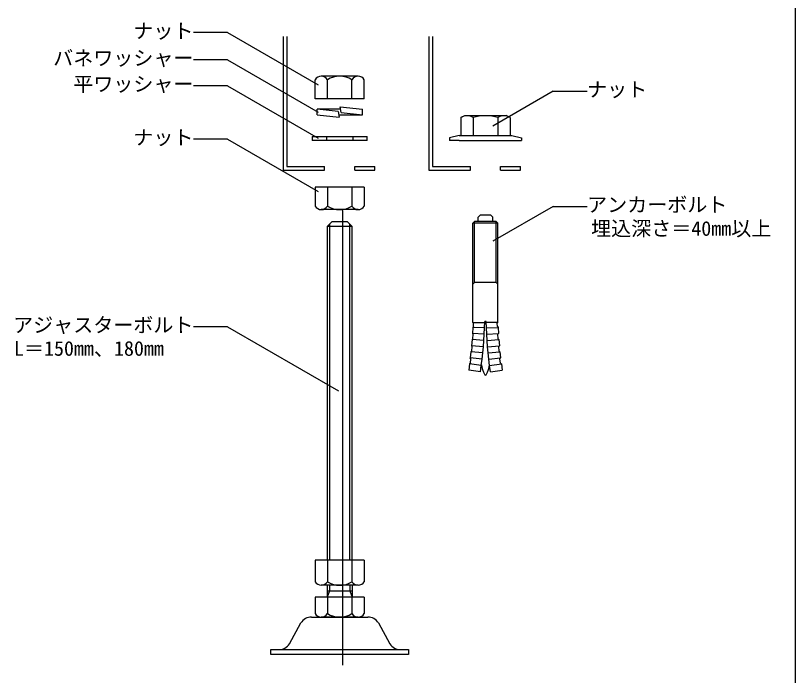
# Model space of a CAD drawing. Units: millimetres on the paper, enlarged 10 times, with parts at other scales. Extents: x -10475 to 9199, y -10092 to 10143.
# Drawn here: x -2790 to -2012, y 3634 to 4293 of the extents above; entities that cross this region are included whole.
import ezdxf
from ezdxf.enums import TextEntityAlignment as Align

# ---------------------------------------------------------------- set-up
doc = ezdxf.new("R2010")
doc.units = ezdxf.units.MM
doc.header["$LTSCALE"] = 10
for name, color, linetype in [('0-F_図面枠', 7, 'Continuous'), ('F-1_SUS', 7, 'Continuous'), ('F-2_金物', 7, 'Continuous'), ('F-3', 7, 'Continuous'), ('F-A_金物品名', 3, 'Continuous')]:
    doc.layers.add(name, color=color, linetype=linetype)
doc.styles.add('ＭＳ ゴシック', font='')
doc.styles.get('ＭＳ ゴシック').set_extended_font_data('MS Gothic')

msp = doc.modelspace()

# ---------------------------------------------------------------- linework, layer by layer
at = {"layer": '0-F_図面枠'}
msp.add_line((-2011.52, 2544.1), (-2011.52, 5304.1), dxfattribs=at)
at = {"layer": 'F-1_SUS'}
for p, q in [((-2522.87, 4271.69), (-2522.87, 4138.39)), ((-2519.12, 4271.69), (-2519.12, 4142.14)), ((-2377.37, 4271.69), (-2377.37, 4138.39)), ((-2373.62, 4271.69), (-2373.62, 4142.14)), ((-2519.12, 4142.14), (-2481.37, 4142.14)), ((-2373.62, 4142.14), (-2335.87, 4142.14)), ((-2305.87, 4138.39), (-2305.87, 4142.14)), ((-2305.87, 4142.14), (-2285.87, 4142.14)), ((-2285.87, 4138.39), (-2285.87, 4142.14)), ((-2305.87, 4138.39), (-2285.87, 4138.39))]:
    msp.add_line(p, q, dxfattribs=at)
for points in [[(-2522.87, 4138.39), (-2481.37, 4138.39), (-2481.37, 4142.14)], [(-2451.37, 4138.39), (-2451.37, 4142.14), (-2431.37, 4142.14)], [(-2451.37, 4138.39), (-2431.37, 4138.39), (-2431.37, 4142.14)], [(-2377.37, 4138.39), (-2335.87, 4138.39), (-2335.87, 4142.14)]]:
    msp.add_lwpolyline(points, dxfattribs=at)
at = {"layer": 'F-2_金物'}
for p, q in [((-2490.91, 4209.61), (-2490.91, 4228.57)), ((-2447.97, 4232.11), (-2484.78, 4232.11)), ((-2478.64, 4209.61), (-2478.64, 4228.57)), ((-2454.11, 4209.61), (-2454.11, 4228.57)), ((-2441.84, 4209.61), (-2441.84, 4228.57)), ((-2441.84, 4209.61), (-2490.91, 4209.61)), ((-2466.98, 4209.61), (-2488.71, 4209.61)), ((-2442.71, 4209.61), (-2461.6, 4209.61)), ((-2345.41, 4190.78), (-2341.49, 4193.04)), ((-2345.41, 4190.78), (-2345.41, 4173.04)), ((-2341.49, 4193.04), (-2300.24, 4193.04)), ((-2333.14, 4190.78), (-2333.14, 4173.04)), ((-2308.6, 4190.78), (-2308.6, 4173.04)), ((-2296.33, 4190.78), (-2300.24, 4193.04)), ((-2296.33, 4190.78), (-2296.33, 4173.04)), ((-2493.87, 4172.04), (-2438.87, 4172.04)), ((-2493.87, 4172.04), (-2493.87, 4168.04)), ((-2479.5, 4172.04), (-2479.5, 4168.04)), ((-2453.25, 4172.04), (-2453.25, 4168.04)), ((-2438.87, 4168.04), (-2438.87, 4172.04)), ((-2438.87, 4168.04), (-2493.87, 4168.04)), ((-2441.84, 4121.49), (-2490.91, 4121.49)), ((-2490.91, 4121.49), (-2490.91, 4102.53)), ((-2478.64, 4121.49), (-2478.64, 4102.53)), ((-2454.11, 4121.49), (-2454.11, 4102.53)), ((-2441.84, 4121.49), (-2441.84, 4102.53)), ((-2447.97, 4098.99), (-2484.78, 4098.99)), ((-2458.87, 4087.15), (-2453.87, 4082.15)), ((-2333.37, 4085.46), (-2331.68, 4087.15)), ((-2331.68, 4044.65), (-2331.68, 4087.15)), ((-2310.06, 4087.15), (-2331.68, 4087.15)), ((-2328.16, 4091.32), (-2326.08, 4093.4)), ((-2328.16, 4087.15), (-2328.16, 4091.32)), ((-2315.66, 4093.4), (-2326.08, 4093.4)), ((-2313.58, 4091.32), (-2315.66, 4093.4)), ((-2313.58, 4087.15), (-2313.58, 4091.32)), ((-2310.06, 4044.65), (-2310.06, 4087.15)), ((-2310.06, 4087.15), (-2308.37, 4085.46)), ((-2478.87, 4082.15), (-2478.87, 3748.94)), ((-2453.87, 4082.15), (-2478.87, 4082.15)), ((-2453.87, 3748.94), (-2453.87, 4082.15)), ((-2308.37, 4085.46), (-2333.37, 4085.46)), ((-2333.37, 3986.4), (-2333.37, 4085.46)), ((-2308.37, 3986.4), (-2308.37, 4085.46)), ((-2310.06, 4026.34), (-2310.06, 4044.65)), ((-2333.37, 4024.65), (-2331.68, 4026.34)), ((-2310.06, 4026.34), (-2308.37, 4024.65)), ((-2333.37, 3986.4), (-2321.52, 3986.4)), ((-2332.65, 3985.65), (-2333.34, 3986.4)), ((-2332.79, 3982.13), (-2332.65, 3985.65)), ((-2321.74, 3980.88), (-2321.49, 3987.15)), ((-2320.24, 3987.15), (-2321.49, 3987.15)), ((-2320, 3980.88), (-2320.24, 3987.15)), ((-2308.37, 3986.4), (-2320.22, 3986.4)), ((-2309.09, 3985.65), (-2308.4, 3986.4)), ((-2308.95, 3982.13), (-2309.09, 3985.65)), ((-2332.79, 3982.13), (-2333.56, 3981.41)), ((-2320, 3980.88), (-2308.17, 3981.41)), ((-2319.67, 3974.61), (-2320, 3980.88)), ((-2308.95, 3982.13), (-2308.17, 3981.41)), ((-2308.17, 3981.41), (-2307.85, 3975.31)), ((-2333.49, 3969.91), (-2334.29, 3969.21)), ((-2322.06, 3974.61), (-2333.89, 3975.31)), ((-2333.19, 3974.52), (-2333.88, 3975.31)), ((-2333.49, 3969.91), (-2333.19, 3974.52)), ((-2319.67, 3974.61), (-2307.85, 3975.31)), ((-2319.26, 3968.34), (-2319.67, 3974.61)), ((-2308.55, 3974.52), (-2307.86, 3975.31)), ((-2308.24, 3969.91), (-2308.55, 3974.52)), ((-2308.24, 3969.91), (-2307.45, 3969.21)), ((-2334.29, 3969.21), (-2334.78, 3963.12)), ((-2334.11, 3962.31), (-2334.78, 3963.12)), ((-2322.98, 3962.09), (-2334.78, 3963.12)), ((-2334.54, 3957.71), (-2334.11, 3962.31)), ((-2322.48, 3968.34), (-2334.29, 3969.21)), ((-2319.26, 3968.34), (-2307.45, 3969.21)), ((-2318.75, 3962.09), (-2319.26, 3968.34)), ((-2318.75, 3962.09), (-2306.95, 3963.12)), ((-2318.16, 3955.84), (-2318.75, 3962.09)), ((-2307.63, 3962.31), (-2306.96, 3963.12)), ((-2307.2, 3957.71), (-2307.63, 3962.31)), ((-2307.45, 3969.21), (-2306.95, 3963.12)), ((-2335.36, 3957.04), (-2336.02, 3950.96)), ((-2323.57, 3955.84), (-2335.36, 3957.04)), ((-2334.54, 3957.71), (-2335.35, 3957.03)), ((-2318.16, 3955.84), (-2306.38, 3957.04)), ((-2317.49, 3949.6), (-2318.16, 3955.84)), ((-2307.2, 3957.71), (-2306.38, 3957.03)), ((-2306.38, 3957.04), (-2305.72, 3950.96)), ((-2324.25, 3949.6), (-2336.02, 3950.96)), ((-2335.36, 3950.13), (-2336.01, 3950.96)), ((-2335.93, 3945.54), (-2335.36, 3950.13)), ((-2317.49, 3949.6), (-2305.72, 3950.96)), ((-2316.72, 3943.37), (-2317.49, 3949.6)), ((-2306.37, 3950.13), (-2305.72, 3950.96)), ((-2305.81, 3945.54), (-2306.37, 3950.13)), ((-2336.76, 3944.89), (-2337.59, 3938.84)), ((-2325.87, 3937.15), (-2337.59, 3938.84)), ((-2335.93, 3945.54), (-2336.76, 3944.89)), ((-2316.72, 3943.37), (-2304.97, 3944.89)), ((-2315.87, 3937.15), (-2316.72, 3943.37)), ((-2315.87, 3937.15), (-2304.15, 3938.84)), ((-2305.81, 3945.54), (-2304.98, 3944.89)), ((-2304.97, 3944.89), (-2304.15, 3938.84)), ((-2441.84, 3748.94), (-2490.91, 3748.94)), ((-2490.91, 3748.94), (-2490.91, 3727.49)), ((-2478.64, 3748.94), (-2478.64, 3727.49)), ((-2454.11, 3748.94), (-2454.11, 3727.49)), ((-2441.84, 3748.94), (-2441.84, 3727.49)), ((-2447.97, 3723.94), (-2484.78, 3723.94)), ((-2478.89, 3723.94), (-2478.89, 3712.15)), ((-2453.87, 3723.94), (-2453.87, 3712.15)), ((-2478.89, 3718.21), (-2453.87, 3718.21)), ((-2441.84, 3712.15), (-2490.91, 3712.15)), ((-2490.91, 3712.15), (-2490.91, 3695.69)), ((-2478.64, 3712.15), (-2478.64, 3695.69)), ((-2454.11, 3712.15), (-2454.11, 3695.69)), ((-2441.84, 3712.15), (-2441.84, 3695.69)), ((-2494.45, 3692.15), (-2438.3, 3692.15)), ((-2447.97, 3692.15), (-2484.78, 3692.15)), ((-2516.45, 3665.52), (-2505.05, 3686.27)), ((-2427.7, 3686.27), (-2416.3, 3665.52)), ((-2535.12, 3659.65), (-2397.62, 3659.65)), ((-2535.12, 3654.65), (-2535.12, 3659.65)), ((-2397.62, 3659.65), (-2397.62, 3654.65)), ((-2397.62, 3654.65), (-2535.12, 3654.65))]:
    msp.add_line(p, q, dxfattribs=at)
at = {"layer": 'F-2_金物', "color": 4}
for p, q in [((-2463.61, 4098.16), (-2463.61, 3644.19)), ((-2463.61, 4098.16), (-2463.61, 3644.19)), ((-2476.52, 4084.5), (-2476.52, 3748.94)), ((-2456.22, 3748.94), (-2456.22, 4084.5)), ((-2476.52, 3723.94), (-2476.52, 3718.21)), ((-2476.52, 3718.21), (-2478.89, 3712.15))]:
    msp.add_line(p, q, dxfattribs=at)
at = {"layer": 'F-2_金物'}
for points in [[(-2478.87, 4082.15), (-2473.87, 4087.15), (-2458.87, 4087.15)], [(-2310.06, 4026.34), (-2331.68, 4026.34), (-2331.68, 4044.65)], [(-2321.74, 3980.88), (-2333.57, 3981.41), (-2333.89, 3975.31)], [(-2323.57, 3955.84), (-2322.98, 3962.09), (-2322.48, 3968.34), (-2322.06, 3974.61), (-2321.74, 3980.88)], [(-2325.02, 3943.37), (-2324.25, 3949.6), (-2323.57, 3955.84)], [(-2325.87, 3937.15), (-2325.02, 3943.37), (-2336.76, 3944.89)]]:
    msp.add_lwpolyline(points, dxfattribs=at)
at = {"layer": 'F-2_金物', "color": 4}
msp.add_lwpolyline([(-2456.22, 3723.94), (-2456.22, 3718.21), (-2453.87, 3712.15)], dxfattribs=at)
at = {"layer": 'F-2_金物'}
for centre, radius, start, end in [((-2484.78, 4225.03), 7.08, 29.99985, 149.99985), ((-2466.37, 4209.09), 23.02, 57.79585, 122.2043), ((-2447.97, 4225.03), 7.08, 29.99985, 149.99985), ((-2339.27, 4182.08), 10.64, 54.793, 125.207), ((-2320.87, 4153.08), 39.64, 71.971, 108.029), ((-2302.47, 4182.08), 10.64, 54.793, 125.207), ((-2484.78, 4106.07), 7.08, 210.00015, 330.00015), ((-2466.37, 4122.01), 23.02, 237.7957, 302.20415), ((-2447.97, 4106.07), 7.08, 210.00015, 330.00015), ((-2292.03, 3948.96), 33.26, 188.441, 205.72), ((-2349.71, 3948.96), 33.26, 334.28, 351.559), ((-2320.87, 3935.07), 1.25, 205.72, 334.28), ((-2484.78, 3731.03), 7.08, 210.00015, 330.00015), ((-2466.37, 3746.96), 23.02, 237.7957, 302.20415), ((-2447.97, 3731.03), 7.08, 210.00015, 330.00015), ((-2494.45, 3679.65), 12.5, 90, 147.99462), ((-2484.78, 3699.23), 7.08, 210.00015, 330.00015), ((-2466.37, 3715.17), 23.02, 237.7957, 302.20415), ((-2447.97, 3699.23), 7.08, 210.00015, 330.00015), ((-2438.3, 3679.65), 12.5, 32.00538, 90), ((-2527.05, 3672.15), 12.5, 270, 327.99462), ((-2405.7, 3672.15), 12.5, 212.00538, 270)]:
    msp.add_arc(centre, radius, start, end, dxfattribs=at)
at = {"layer": 'F-3'}
for p, q in [((-2489, 4193.74), (-2489, 4199.27)), ((-2467.87, 4197.05), (-2489, 4199.27)), ((-2465.51, 4199.27), (-2489, 4199.27)), ((-2467.87, 4197.05), (-2466.79, 4191.4)), ((-2465.96, 4201.6), (-2443.75, 4199.27)), ((-2464.88, 4195.96), (-2465.96, 4201.6)), ((-2464.88, 4195.96), (-2443.75, 4193.74)), ((-2443.75, 4193.74), (-2443.75, 4199.27)), ((-2489, 4193.74), (-2466.79, 4191.4)), ((-2467.23, 4193.74), (-2443.75, 4193.74)), ((-2347.12, 4173.04), (-2294.62, 4173.04)), ((-2347.12, 4168.04), (-2356.78, 4168.04)), ((-2347.12, 4168.04), (-2294.62, 4168.04)), ((-2294.62, 4168.04), (-2284.96, 4168.04))]:
    msp.add_line(p, q, dxfattribs=at)
for points in [[(-2347.12, 4173.04), (-2356.78, 4170.54), (-2356.78, 4168.04)], [(-2294.62, 4173.04), (-2284.96, 4170.54), (-2284.96, 4168.04)]]:
    msp.add_lwpolyline(points, dxfattribs=at)
at = {"layer": 'F-A_金物品名'}
for p, q in [((-2578.51, 4275.64), (-2612.33, 4275.64)), ((-2578.51, 4275.64), (-2488.01, 4223.39)), ((-2578.51, 4248.58), (-2612.33, 4248.58)), ((-2578.51, 4248.58), (-2488.01, 4196.33)), ((-2578.51, 4222.64), (-2612.33, 4222.64)), ((-2578.51, 4222.64), (-2488.01, 4170.39)), ((-2253.24, 4217.23), (-2313.62, 4182.38)), ((-2253.24, 4217.23), (-2219.42, 4217.23)), ((-2578.51, 4169.34), (-2612.33, 4169.34)), ((-2578.51, 4169.34), (-2488.01, 4117.09)), ((-2253.24, 4102.22), (-2313.62, 4067.37)), ((-2253.24, 4102.22), (-2219.42, 4102.22)), ((-2578.51, 3982.06), (-2612.33, 3982.06)), ((-2578.51, 3982.06), (-2467.64, 3918.05))]:
    msp.add_line(p, q, dxfattribs=at)

# ---------------------------------------------------------------- texts
at = {"layer": 'F-A_金物品名', "color": 7, "style": 'ＭＳ ゴシック'}
for s, p in [('ナット', (-2672.33, 4265.64)), ('バネワッシャー', (-2752.33, 4238.58)), ('平ワッシャー', (-2732.33, 4212.64)), ('ナット', (-2219.42, 4207.23)), ('ナット', (-2672.33, 4159.34)), ('アンカーボルト', (-2219.42, 4092.22)), ('埋込深さ＝40mm以上', (-2215.43, 4068.4)), ('アジャスターボルト', (-2792.33, 3972.06)), ('L＝150mm、180mm', (-2791.49, 3948.64))]:
    msp.add_text(s, height=14.66, dxfattribs=at).set_placement(p, align=Align.BOTTOM_LEFT)

doc.saveas('drawing.dxf')
